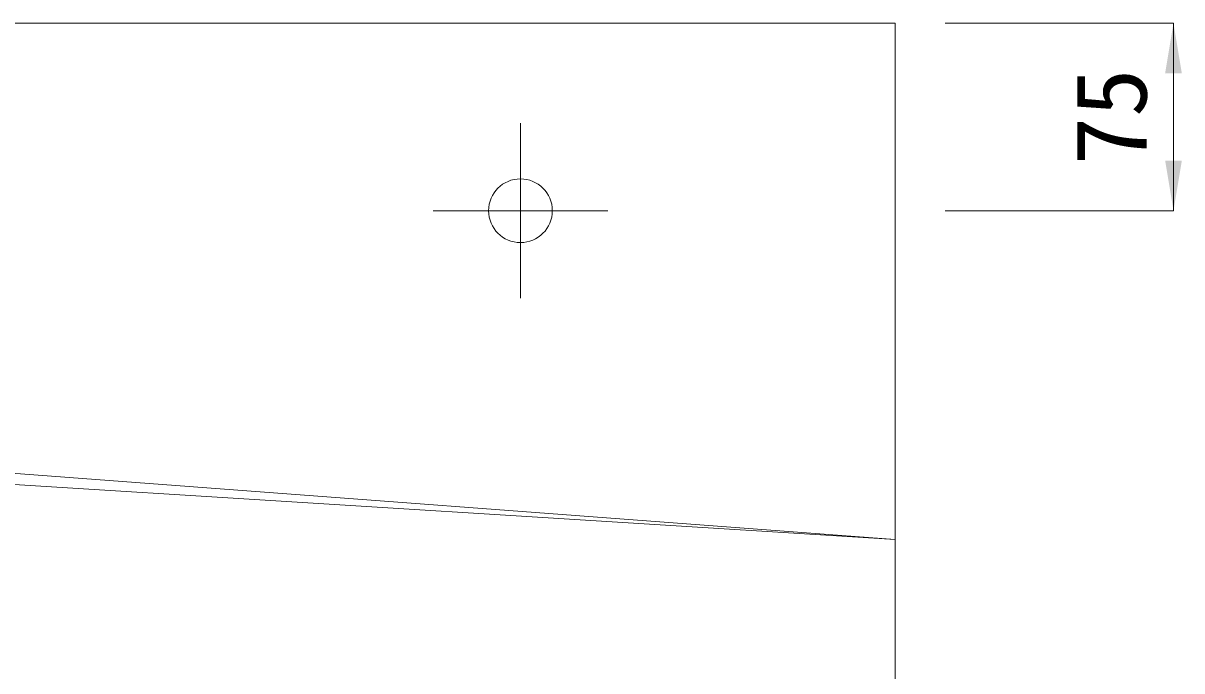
# Model space of a CAD drawing. Units: millimetres at full size; details may follow other scales. Extents: x 50430 to 75195, y 24892 to 47415.
# Drawn here: x 69231.5 to 69695.1, y 28017.2 to 28276.2 of the extents above; entities that cross this region are included whole.
import ezdxf
from ezdxf.enums import TextEntityAlignment as Align

# ---------------------------------------------------------------- set-up
doc = ezdxf.new("R2010")
doc.units = ezdxf.units.MM
doc.header["$LTSCALE"] = 30
doc.linetypes.add('USER1', pattern=[1.35, 0.75, -0.6])
doc.linetypes.add('USER2', pattern=[28.575, 19.05, -3.175, 3.175, -3.175])
for name, color, linetype, lineweight in [('寸法線', 7, 'Continuous', 9), ('本体', 2, 'Continuous', 20), ('ｲﾝｻｰﾄ', 3, 'USER1', 5)]:
    doc.layers.add(name, color=color, linetype=linetype, lineweight=lineweight)
doc.styles.add('ＭＳ ゴシック', font='')
doc.styles.get('ＭＳ ゴシック').set_extended_font_data('MS Gothic')

# ---------------------------------------------------------------- blocks, each defined once
blk = doc.blocks.new('filled_arrow')
at = {"color": 0, "linetype": 'Continuous', "lineweight": -2}
blk.add_solid([(7.5, 1.25), (0, 0), (7.5, -1.25)], dxfattribs=at)

msp = doc.modelspace()

# ---------------------------------------------------------------- linework, layer by layer
at = {"layer": '寸法線'}
for p, q in [((69600.46, 28276.22), (69691.78, 28276.22)), ((69691.78, 28201.22), (69691.78, 28276.22)), ((69600.46, 28201.22), (69691.78, 28201.22))]:
    msp.add_line(p, q, dxfattribs=at)
at = {"layer": '寸法線', "linetype": 'USER2'}
for p, q in [((69430.46, 28166.24), (69430.46, 28236.21)), ((69395.47, 28201.22), (69465.45, 28201.22))]:
    msp.add_line(p, q, dxfattribs=at)
at = {"layer": '本体'}
for p, q in [((68582.46, 28276.22), (69580.46, 28276.22)), ((69580.46, 28276.22), (69580.46, 27758.23))]:
    msp.add_line(p, q, dxfattribs=at)
at = {"layer": '本体', "lineweight": 9}
for p in [(68980.47, 28114.72), (68980.47, 28107.22)]:
    msp.add_line(p, (69580.46, 28069.72), dxfattribs=at)
at = {"layer": 'ｲﾝｻｰﾄ', "linetype": 'Continuous'}
msp.add_circle((69430.46, 28201.22), 12.75, dxfattribs=at)

# ---------------------------------------------------------------- block references
at = {"layer": '寸法線', "xscale": 2.67, "yscale": 2.67}
for p, rotation in [((69691.78, 28276.22), 270), ((69691.78, 28201.22), 90)]:
    msp.add_blockref('filled_arrow', p, dxfattribs=dict(at, rotation=rotation))

# ---------------------------------------------------------------- texts
at = {"layer": '寸法線', "style": 'ＭＳ ゴシック'}
msp.add_text('75', height=28.48, rotation=90, dxfattribs=at).set_placement((69666.78, 28238.72), align=Align.MIDDLE_CENTER)

doc.saveas('drawing.dxf')
